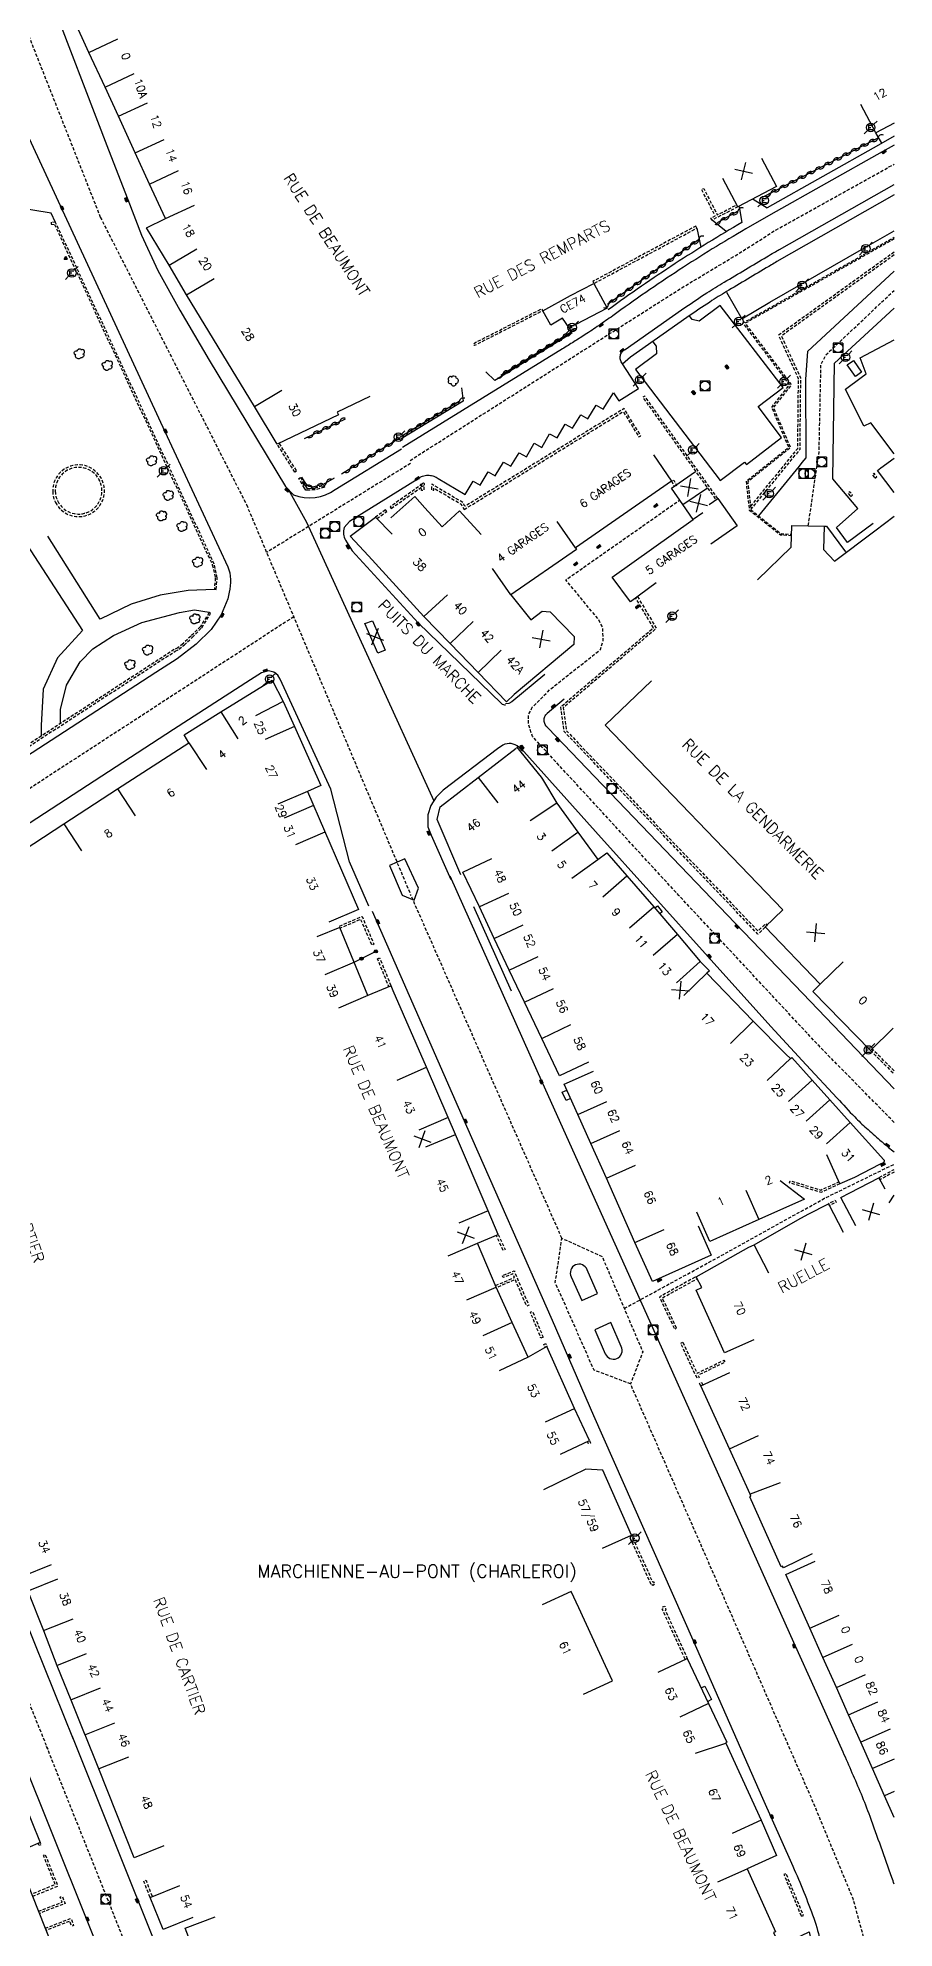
# Model space of a CAD drawing. Header units: millimetres. Extents: x 151000 to 152000, y 121000 to 122001.
# Drawn here: x 151866.2 to 152000, y 121431 to 121726.3 of the extents above; entities that cross this region are included whole.
import ezdxf
from ezdxf.enums import TextEntityAlignment as Align

# ---------------------------------------------------------------- set-up
doc = ezdxf.new("R2010")
doc.units = ezdxf.units.MM
doc.linetypes.add('DASHED', pattern=[0.75, 0.5, -0.25])
doc.layers.get('0').update_dxf_attribs({"linetype": 'CONTINUOUS'})
for name, color, linetype in [('W0001', 6, 'DASHED'), ('W0008', 7, 'CONTINUOUS'), ('W0017', 7, 'CONTINUOUS'), ('W0100', 7, 'CONTINUOUS'), ('W0112', 1, 'DASHED'), ('W0300', 7, 'CONTINUOUS'), ('W0310', 3, 'CONTINUOUS'), ('W0322', 7, 'CONTINUOUS'), ('W0334', 7, 'CONTINUOUS'), ('W0400', 7, 'CONTINUOUS'), ('W0420', 7, 'CONTINUOUS'), ('W0471', 7, 'CONTINUOUS'), ('W0851', 7, 'CONTINUOUS'), ('W0980', 7, 'CONTINUOUS'), ('W0984', 7, 'CONTINUOUS'), ('W0989', 7, 'CONTINUOUS'), ('W0991', 7, 'CONTINUOUS'), ('W1102', 7, 'CONTINUOUS')]:
    doc.layers.add(name, color=color, linetype=linetype)
doc.styles.get("Standard").update_dxf_attribs({"font": 'romans.shx', "width": 0.85})

# ---------------------------------------------------------------- blocks, each defined once
blk = doc.blocks.new('T471')
for p, q in [((-0.333334, 0.333334), (-0.333334, -0.333334)), ((-0.333334, 0.333334), (0.333334, 0.333334)), ((-0.333334, 0), (0, 0)), ((0.500001, 0.500001), (1.000002, 1.000002)), ((-0.500001, -0.500001), (-1.000002, -1.000002)), ((-0.333334, -0.333334), (0.333334, -0.333334))]:
    blk.add_line(p, q)
blk.add_ellipse((0, 0), major_axis=(0.471405, 0.471405), ratio=1, start_param=5.4977871438, end_param=11.780972451)
blk = doc.blocks.new('T400')
for p, q in [((-0.15, 0.3), (0.15, 0.3)), ((-0.15, -0.25), (-0.15, 0.3)), ((-0.15, 0.15), (0.15, 0.15)), ((-0.15, 0), (0.15, 0)), ((0.15, 0.3), (0.15, -0.25)), ((-0.15, -0.15), (0.15, -0.15)), ((-0.15, -0.25), (-0.15, -0.3)), ((-0.15, -0.3), (0.15, -0.3)), ((0.15, -0.3), (0.15, -0.25))]:
    blk.add_line(p, q)
blk = doc.blocks.new('T420')
for p, q in [((0.75, 0.75), (-0.75, 0.75)), ((-0.75, 0.75), (-0.75, -0.75)), ((0.75, 0.75), (0.75, -0.75)), ((0.75, -0.75), (-0.75, -0.75))]:
    blk.add_line(p, q)
blk.add_ellipse((0, 0), major_axis=(-0.53, 0.53), ratio=1, start_param=3.926991, end_param=10.210176)
blk = doc.blocks.new('t310o')
at = {"color": 0, "linetype": 'Continuous'}
for centre, start, end in [((-0.5, 0.38), 216.8699, 323.1304), ((0.5, -0.37), 36.8699, 143.1303)]:
    blk.add_arc(centre, 0.625, start, end, dxfattribs=at)
blk = doc.blocks.new('t991o')
at = {"color": 0, "linetype": 'Continuous'}
for p, q in [((-1, 1), (1, -1)), ((-1, -1), (1, 1))]:
    blk.add_line(p, q, dxfattribs=at)
blk = doc.blocks.new('T851')
for p, q in [((-0.25, -0.15), (0, 0.32)), ((0, 0.32), (0.25, -0.15)), ((-0.25, -0.15), (0.25, -0.15))]:
    blk.add_line(p, q)
for major_axis in [(-0.106, 0.106), (-0.0354, 0.0354), (-0.0236, 0.0236)]:
    blk.add_ellipse((0, 0), major_axis=major_axis, ratio=1, start_param=3.926991, end_param=10.210176)
blk = doc.blocks.new('T300')
for p, q in [((-0.8, 0.51), (-0.86, 0.34)), ((-0.86, 0.34), (-0.86, 0.17)), ((-0.86, 0.17), (-0.74, 0.06)), ((-0.69, 0.63), (-0.8, 0.51)), ((-0.8, -0.06), (-0.74, 0.06)), ((-0.74, 0.06), (-0.69, 0.11)), ((-0.57, 0.69), (-0.69, 0.63)), ((-0.46, 0.69), (-0.57, 0.69)), ((-0.29, 0.63), (-0.46, 0.69)), ((-0.29, 0.63), (-0.17, 0.74)), ((-0.23, 0.57), (-0.29, 0.63)), ((-0.17, 0.74), (-0.06, 0.8)), ((-0.06, 0.8), (0.06, 0.8)), ((0.06, 0.8), (0.23, 0.74)), ((0.23, 0.74), (0.34, 0.63)), ((0.34, 0.63), (0.4, 0.51)), ((0.46, 0.46), (0.34, 0.46)), ((0.4, 0.51), (0.4, 0.46)), ((0.57, 0.4), (0.46, 0.46)), ((0.57, 0.4), (0.69, 0.29)), ((0.69, 0.29), (0.74, 0.17)), ((0.74, 0.06), (0.69, -0.17)), ((0.74, 0.17), (0.74, 0.06)), ((-0.8, -0.17), (-0.8, -0.06)), ((-0.8, -0.23), (-0.8, -0.17)), ((-0.74, -0.34), (-0.8, -0.23)), ((-0.69, -0.4), (-0.74, -0.34)), ((-0.51, -0.46), (-0.69, -0.4)), ((-0.4, -0.46), (-0.51, -0.46)), ((-0.4, -0.46), (-0.34, -0.46)), ((-0.34, -0.46), (-0.34, -0.4)), ((-0.34, -0.51), (-0.34, -0.46)), ((-0.29, -0.63), (-0.34, -0.51)), ((-0.17, -0.74), (-0.29, -0.63)), ((-0.06, -0.8), (-0.17, -0.74)), ((0.06, -0.8), (-0.06, -0.8)), ((0.17, -0.74), (0.06, -0.8)), ((0.23, -0.69), (0.17, -0.74)), ((0.29, -0.46), (0.23, -0.46)), ((0.29, -0.63), (0.23, -0.69)), ((0.46, -0.4), (0.29, -0.46)), ((0.34, -0.51), (0.29, -0.63)), ((0.34, -0.51), (0.34, -0.46)), ((0.57, -0.34), (0.46, -0.4)), ((0.63, -0.29), (0.57, -0.34)), ((0.69, -0.17), (0.63, -0.29))]:
    blk.add_line(p, q)
blk = doc.blocks.new('t322o')
at = {"color": 0, "linetype": 'Continuous'}
for radius in [0.25, 0.15]:
    blk.add_circle((0, 0), radius, dxfattribs=at)

msp = doc.modelspace()

# ---------------------------------------------------------------- linework, layer by layer
at = {"layer": 'W0001'}
for points in [[(151859.02, 121741.3), (151876, 121698.29), (151898.83, 121653.38), (151924.35, 121592.73)], [(151924.47, 121659.82), (151901.98, 121645.9)], [(151906.21, 121635.85), (151828.49, 121585.3), (151810.68, 121573.04), (151798.8, 121564.37), (151618.21, 121443.6), (151597.68, 121430.01), (151549.22, 121389.9), (151541.58, 121383.19), (151533.05, 121374.61), (151520.25, 121361.07), (151386.28, 121220.18), (151367.68, 121200.61), (151365.49, 121198.3), (151308.68, 121138.47), (151295.91, 121124.98), (151290.43, 121118.75), (151285.09, 121112.66), (151270.43, 121093.65), (151260.54, 121079.31), (151251.01, 121064.19), (151243.16, 121050.73), (151236.11, 121038.15), (151235.72, 121037.2), (151219.74, 121000)], [(151819.78, 121579.31), (151824.68, 121566.54), (151830.12, 121552.9), (151841.79, 121523.81), (151861.75, 121473.92), (151867.79, 121458.94)]]:
    msp.add_lwpolyline(points, dxfattribs=at)
at = {"layer": 'W0001', "flags": 128}
for points in [[(151924.38, 121660.28), (151966.85, 121687.26), (151975.58, 121692.51), (151981.56, 121696.31), (151999.19, 121706.12), (152000, 121706.57)], [(151986.58, 121650.06), (151988.27, 121661.59), (151988.56, 121675.19), (151989.31, 121676.76), (152000, 121686.84)], [(152000, 121556.86), (151988.26, 121568.8), (151966.38, 121592.31), (151943.5, 121617.16), (151942.89, 121619.07), (151942.91, 121620.57), (151943.47, 121621.72), (151946.25, 121624.48), (151954.12, 121630.75), (151954.55, 121632.13), (151954.49, 121634.16), (151953.85, 121635.39), (151948.71, 121641.62), (151966.49, 121654.08)], [(151948.1, 121538.75), (151924.46, 121592.49)], [(151957.84, 121527.79), (151972.9, 121536), (151989.12, 121545.01), (152000, 121550.34)], [(151970.9, 121304.1), (151985.62, 121331.41), (151989.9, 121339.64), (151994.21, 121351.59), (151997.04, 121362.53), (151998.99, 121375.22), (151999.99, 121392.5), (151999.33, 121409.65), (151997.31, 121421.95), (151993.59, 121435.57), (151987.21, 121450.98), (151970.37, 121489.61), (151958.82, 121516), (151953.12, 121518.16), (151947.07, 121531.85), (151948.1, 121538.75), (151954.37, 121535.92), (151960.73, 121521.01), (151958.82, 121516)], [(151867.56, 121459.41), (151893.6, 121394.27), (151915.34, 121339.87), (151923.28, 121323.08), (151928.97, 121312.13), (151951.05, 121268.65)]]:
    msp.add_lwpolyline(points, dxfattribs=at)
at = {"layer": 'W0008'}
for points in [[(151865.44, 121742.62), (151865.67, 121740.4), (151866.51, 121737.31), (151867.65, 121733.97), (151877.28, 121708.79), (151880.28, 121701.04), (151882.42, 121695.46), (151885, 121689.94), (151888.4, 121683.77), (151892.99, 121675.93), (151904.95, 121656.23), (151906.18, 121654.92, 0.26328), (151912.7, 121655.72), (151923.06, 121662.1)], [(151852.61, 121739.98), (151853.54, 121735.84), (151854.94, 121731.88), (151856.65, 121728.21), (151886.06, 121664.79), (151895.93, 121643.65), (151896.24, 121642.71, -0.102701), (151895.92, 121638.68), (151894.87, 121636.14), (151893.3, 121633.84), (151890.99, 121631.57), (151888.03, 121629.29), (151884.66, 121627.15), (151829.64, 121591.41), (151823.08, 121587.26, -0.213257), (151819.8, 121588.36), (151807.32, 121607.72), (151806.68, 121608.91, -0.004013), (151806.63, 121609.08, -0.004013)], [(151925.89, 121657.55), (151914.94, 121650.73), (151914.1, 121649.78, 0.233362), (151914.32, 121647.8), (151915.32, 121646.14), (151925.67, 121634.93), (151938.64, 121622.32, 0.151051), (151939.31, 121622.07, 0.151051)], [(151917.95, 121590.66), (151914.9, 121597.58), (151912.01, 121608.93), (151904.07, 121626.08), (151903.72, 121626.74), (151903.12, 121627.21), (151902.25, 121627.41), (151901.17, 121627.11), (151899.46, 121626.02), (151887.46, 121618.24), (151831.24, 121581.69), (151829.99, 121580.86), (151828.49, 121579.61, 0.22834), (151826.74, 121573.3), (151827.6, 121570.84), (151828.65, 121568.09), (151834.08, 121554.49), (151845.75, 121525.4), (151865.71, 121475.51), (151871.75, 121460.53)], [(151941.96, 121614.84), (151941.35, 121615.48, 0.328832), (151938.9, 121615.79), (151938.02, 121615.2), (151929.58, 121608.74), (151928.47, 121607.68), (151927.64, 121606.37), (151927.16, 121604.89), (151927.17, 121603.06), (151927.66, 121601.74), (151930.75, 121594.81)]]:
    msp.add_lwpolyline(points, format="xyb", dxfattribs=at)
at = {"layer": 'W0008', "flags": 128}
for points in [[(152000, 121709.55), (151998.13, 121708.49), (151980.75, 121698.71), (151976.82, 121696.44, 0.006388), (151971.58, 121693.31, 0.006388), (151966.43, 121690.04, 0.006603), (151961.19, 121686.52, 0.006603), (151956.04, 121682.87, -0.005267), (151953.9, 121681.38, -0.005267), (151951.73, 121679.93, -0.004229), (151949.96, 121678.8, -0.004229), (151948.18, 121677.7), (151923.21, 121662.31)], [(151925.79, 121657.59, -0.074077), (151926.55, 121657.89, -0.074077), (151927.36, 121657.96, -0.069722), (151928.11, 121657.8, -0.069722), (151928.79, 121657.44), (151933.01, 121654.93), (151934.22, 121657.05), (151935.33, 121656.39), (151936.58, 121658.52), (151937.7, 121657.87), (151938.99, 121659.99), (151940.13, 121659.37), (151941.43, 121661.47), (151942.56, 121660.86), (151943.79, 121663), (151944.95, 121662.32), (151946.18, 121664.42), (151947.35, 121663.82), (151948.6, 121665.92), (151949.76, 121665.31), (151951.05, 121667.41), (151952.16, 121666.79), (151953.46, 121668.93), (151954.55, 121668.27), (151956.17, 121670.82), (151956.98, 121669.61), (151960.06, 121671.52), (151957.55, 121675.37, -0.120809), (151957.23, 121675.99, -0.120809), (151957.23, 121676.68, -0.104857), (151957.5, 121677.22, -0.104857), (151957.96, 121677.61), (151966.78, 121683.78), (151967.47, 121684.26, -0.0074), (151970.75, 121686.46, -0.00929), (151973.42, 121688.12, -0.000426), (151980.09, 121692.09, -0.00245), (151981.26, 121692.77, -0.006467), (151982.06, 121693.22, -0.374552), (151982.08, 121693.22), (152000, 121703.36)], [(152000, 121562.08), (151985.72, 121576.99), (151975.17, 121587.98), (151945.91, 121618.51, -0.114965), (151945.48, 121619.01, -0.114965), (151945.31, 121619.64, -0.107237), (151945.42, 121620.25, -0.107237), (151945.78, 121620.75)], [(151941.71, 121615.34), (151953.34, 121602.33), (151970.95, 121582.72), (151980.74, 121571.82), (151986.25, 121565.88), (151991.12, 121560.65, 0.011992), (151993.84, 121557.71, 0.018881), (151995.67, 121555.96, 0.00153), (151997.78, 121554.1, 0.002424), (151999.13, 121552.94, 0.02125), (152000, 121552.25)], [(152000, 121437.86, 0.003285), (151999.65, 121438.87, 0.001474), (151996.23, 121448.41, 0.012554), (151994.87, 121451.92, 0.00659), (151992.01, 121458.49), (151987.84, 121467.89), (151984.32, 121475.61), (151961.83, 121525.79), (151945.14, 121562.95), (151930.64, 121595.33)], [(151918.45, 121589.84), (151933.22, 121556.28), (151946.57, 121525.94), (151953.05, 121511.08), (151968.54, 121476.04), (151979.44, 121451.31), (151983.95, 121441.16, -0.016643), (151987.26, 121433.04, -0.035902), (151988.39, 121429.13, -0.00963), (151991.46, 121413.24, -0.025833), (151992.19, 121407.25, -0.013177), (151992.57, 121398.08, -0.014416), (151992.46, 121389.69, -0.014907), (151991.57, 121377.18, -0.022827), (151990.36, 121369.07, -0.011306), (151988.71, 121361.52, -0.015995), (151987.25, 121356.26, -0.006836), (151985.31, 121350.32, -0.011091), (151983.99, 121346.7, -0.007928), (151983.49, 121345.5, -0.001185), (151980.04, 121337.5, -0.015269), (151978.59, 121334.42, -0.008139), (151975.59, 121328.77)], [(151871.56, 121461.09), (151918.35, 121344.2, 0.005773), (151920.3, 121339.54, 0.005773), (151922.35, 121334.93, 0.007462), (151925.16, 121329.04, 0.007462), (151928.14, 121323.23), (151932.98, 121313.79), (151945.86, 121288.59, 0.078361), (151946.73, 121286.99, 0.084195), (151947.98, 121285.84, 0.047257), (151949.3, 121285.15, 0.078389), (151950.17, 121284.94, 0.169312), (151951.21, 121285.22, 0.12441), (151952.16, 121286.29), (151962.15, 121304.47), (151975.59, 121328.78)], [(151863.51, 121458.24), (151873.78, 121432.49), (151903.16, 121359.1), (151905.07, 121354.41), (151910.7, 121340.36, 0.005574), (151912.48, 121336.08, 0.005574), (151914.35, 121331.84, 0.005374), (151916.24, 121327.79, 0.005374), (151918.22, 121323.79), (151920.96, 121318.4), (151943.09, 121275.39, -0.060352), (151943.58, 121273.93, -0.060352), (151943.7, 121272.39, -0.044341), (151943.56, 121271.27, -0.044341), (151943.22, 121270.19)]]:
    msp.add_lwpolyline(points, format="xyb", dxfattribs=at)
for points in [[(152000, 121689.86), (151986.45, 121677.27), (151986.16, 121672.97), (151986.22, 121660.67), (151985.59, 121659.94), (151985.16, 121659.36), (151978.82, 121651.62)], [(151990.98, 121649.79), (151994.32, 121652.76), (151990.41, 121657.41), (151990.69, 121675.46), (152000, 121684.07)], [(151945.43, 121626.81), (151940.27, 121622.55), (151939.83, 121622.31), (151939.31, 121622.26)], [(151945.78, 121620.8), (151948.48, 121623.04)], [(151962.61, 121590.36), (151963.03, 121590.71), (151963.77, 121589.77), (151963.39, 121589.45)], [(151949.45, 121560.61), (151948.78, 121560.3), (151948.14, 121561.59), (151948.87, 121561.92)], [(151969.86, 121468.52), (151970.45, 121468.81), (151971.47, 121466.69), (151970.87, 121466.4)]]:
    msp.add_lwpolyline(points, dxfattribs=at)
at = {"layer": 'W0008'}
msp.add_lwpolyline([(151905.36, 121655.8), (151908.21, 121650.63), (151928.1, 121607.1)], dxfattribs=at)
msp.add_lwpolyline([(151923.17, 121592.38), (151925.02, 121591.59), (151925.69, 121593.46), (151923.59, 121598.06), (151921.15, 121596.99)], close=True, dxfattribs=at)
at = {"layer": 'W0008', "flags": 128}
for points in [[(151949.56, 121532.73), (151951.2, 121529.06), (151953.66, 121530.12), (151952.05, 121533.84, 0.203957), (151951.3, 121534.61, 0.203957), (151950.23, 121534.6, 0.206256), (151949.49, 121533.81, 0.206256)], [(151956.66, 121519.97, 0.20927), (151957.43, 121520.76, 0.20927), (151957.38, 121521.85), (151955.72, 121525.58), (151953.23, 121524.43), (151954.88, 121520.73, 0.197525), (151955.61, 121519.99, 0.197525)]]:
    msp.add_lwpolyline(points, format="xyb", close=True, dxfattribs=at)
at = {"layer": 'W0017'}
for p, q in [((151998.06, 121709.82), (151997.15, 121711.45)), ((151980.14, 121699.7), (151977.99, 121701.06)), ((151969.2, 121696.58), (151969.81, 121693.6)), ((151973.75, 121696.02), (151971.55, 121697.8)), ((151957.55, 121675.37), (151958.82, 121676.45)), ((151940.24, 121577.34), (151934.32, 121590.54))]:
    msp.add_line(p, q, dxfattribs=at)
at = {"layer": 'W0017', "flags": 128}
for points in [[(152000, 121710.94), (151997.53, 121709.54), (151980.16, 121699.76)], [(151973.81, 121686.58), (151976.23, 121682.4), (151980.57, 121685.01), (151995.27, 121693.45), (152000, 121696.14)], [(151962.29, 121678.83), (151962.84, 121678.12), (151962.88, 121676.92), (151959.62, 121674.5), (151972.8, 121657.12), (151976.61, 121660.01), (151976.92, 121659.62), (151982.42, 121663.84), (151978.76, 121668.72), (151982.66, 121671.65), (151972.84, 121684.5), (151969.52, 121682.02), (151968.43, 121682.31), (151968.02, 121682.85)], [(151949.23, 121680.98), (151949.65, 121680.17), (151937.6, 121672.74), (151936.23, 121674.11)], [(151932.4, 121671.62), (151932.7, 121669.55), (151923.01, 121663.63)], [(151989.06, 121650), (151989.43, 121650.01), (151992.38, 121645.99)], [(151996.74, 121650.42), (151992.71, 121647.45), (151990.98, 121649.79)]]:
    msp.add_lwpolyline(points, dxfattribs=at)
for points in [[(152000, 121701.76), (151981.67, 121691.33, 0.001777), (151980.83, 121690.84, 0.000426), (151974.16, 121686.87, 0.00929), (151971.54, 121685.24, 0.0074), (151968.29, 121683.07), (151967.6, 121682.59), (151958.79, 121676.42)], [(151975.79, 121699.87), (151976.23, 121697.46, 0.006388), (151970.97, 121694.31, 0.006388), (151965.79, 121691.02, 0.006603), (151960.52, 121687.49, 0.006603), (151955.35, 121683.82)]]:
    msp.add_lwpolyline(points, format="xyb", dxfattribs=at)
msp.add_lwpolyline([(151993.62, 121675.87), (151994.91, 121674.06), (151993.94, 121673.37), (151992.65, 121675.19)], close=True, dxfattribs=at)
at = {"layer": 'W0100'}
for p, q in [((151947.33, 121606.72), (151950.58, 121602.22)), ((151930.34, 121536.03), (151934.94, 121537.99))]:
    msp.add_line(p, q, dxfattribs=at)
for points in [[(151918.11, 121670.27), (151913.02, 121667.82), (151913.21, 121667.41), (151903.64, 121662.81), (151900.07, 121668.68), (151889.49, 121686.14), (151886.76, 121690.78), (151883.21, 121696.64), (151886.19, 121698.08), (151883.69, 121703.46), (151881.45, 121708.32), (151878.83, 121714.07), (151876.75, 121718.58), (151874.19, 121724.02), (151871.8, 121729.27), (151869.54, 121735.03), (151867.4, 121742.63), (151874.88, 121745.38), (151874.81, 121745.57), (151877.87, 121746.83)], [(151940.62, 121623.72), (151939.45, 121622.59), (151935.01, 121627.16), (151930.65, 121631.66), (151926.53, 121635.91), (151917.88, 121645.38), (151915.03, 121648.46), (151919.01, 121651.42), (151921.57, 121648.75)], [(151919.34, 121630.16), (151917.31, 121634.79), (151918.5, 121635.24), (151920.52, 121630.62), (151919.34, 121630.16)], [(151855.6, 121587.93), (151852.86, 121592.11), (151870.3, 121603.49), (151878.71, 121608.95), (151889.84, 121616.18), (151889.09, 121617.43), (151894.81, 121621.01), (151902.86, 121625.96), (151904.59, 121622.63), (151906.31, 121618.71), (151910.43, 121609.5), (151908.34, 121608.57), (151916.31, 121590.14), (151911.72, 121588.16)], [(151932.34, 121595.52), (151928.62, 121604.17), (151929.1, 121606.14), (151940.97, 121615.32)], [(151861.68, 121504.59), (151857.03, 121502.74), (151858.08, 121500.11), (151859.09, 121497.61), (151861.51, 121491.51), (151863.76, 121485.93), (151868.39, 121487.8)], [(151869.31, 121485.48), (151864.67, 121483.63), (151867.11, 121477.49), (151869.23, 121472.01), (151871.42, 121466.64), (151873.61, 121461.2), (151878.25, 121463.07)]]:
    msp.add_lwpolyline(points, dxfattribs=at)
at = {"layer": 'W0100', "flags": 128}
for points in [[(152000, 121712.97), (151997.15, 121711.45), (151994.8, 121715.86)], [(151979.26, 121707.51), (151981.61, 121703.09), (151975.59, 121699.89), (151973.24, 121704.31)], [(151950.26, 121681.54), (151949.23, 121680.98), (151948.17, 121682.49), (151946.39, 121681.42), (151945.1, 121683.65), (151949.42, 121686.02), (151953.1, 121687.92), (151955.19, 121684.05), (151950.27, 121681.53), (151950.28, 121681.52)], [(152000, 121661.31), (151996.37, 121666.14), (151995.24, 121665.64), (151992.4, 121671.41), (151994.83, 121673.23), (151995.63, 121673.83), (151994.71, 121676.32), (152000, 121679.14)], [(151962.4, 121661.15), (151965.24, 121657.04), (151950.22, 121646.63), (151950.39, 121646.35), (151940.11, 121639.29), (151942.6, 121636.18), (151943.23, 121635.4), (151945.01, 121636.71), (151946.27, 121636.65), (151950.03, 121632.78), (151949.97, 121631.53), (151940.62, 121623.72)], [(152000, 121655.27), (151997.41, 121658.73), (151997.91, 121659.1), (152000, 121660.61)], [(151962.82, 121641.16), (151958.79, 121638.19), (151955.96, 121642.04), (151968.58, 121651.03), (151966.99, 121653.37), (151965.21, 121655.94), (151968.99, 121658.55)], [(151921.4, 121651.29), (151925.11, 121654.64), (151926.71, 121652.87), (151929.39, 121649.9), (151932.11, 121652.4), (151935.49, 121648.72)], [(151971.12, 121653.38), (151972.45, 121654.32), (151975.45, 121650.08), (151971.38, 121647.19)], [(151978.64, 121641.6), (151983.93, 121646.71), (151984.02, 121650.11), (151989.06, 121650), (151988.97, 121646.36), (151990.67, 121644.56), (151996.99, 121649.29), (152000, 121651.56)], [(151988.44, 121578.47), (151979.84, 121587.4), (151982.6, 121590.07), (151954.87, 121618.91), (151962.08, 121625.84)], [(151941.02, 121615.51), (151944.88, 121610.77), (151945.07, 121610.5), (151947.33, 121606.72), (151943.16, 121603.97)], [(151946.53, 121599.29), (151950.58, 121602.22), (151953.69, 121597.95)], [(151952.25, 121566.29), (151947.73, 121564.16), (151944.98, 121569.99), (151942.27, 121575.62), (151939.86, 121580.64), (151937.51, 121585.59), (151935.21, 121590.52), (151932.65, 121595.93), (151937.17, 121598.07)], [(151949.64, 121595.01), (151953.69, 121597.95), (151955.14, 121598.97)], [(151947.88, 121505.04), (151952.41, 121507.17), (151950.06, 121512.15), (151945.77, 121521.87), (151942.83, 121520.16), (151940.32, 121525.61), (151937.85, 121531.14), (151934.94, 121537.99), (151938.15, 121539.37), (151936.59, 121543.06), (151931.46, 121554.99), (151930.35, 121557.61), (151926.94, 121565.47), (151921.72, 121577.42), (151921.41, 121578.19), (151917.8, 121576.71), (151913.44, 121587.31), (151909.84, 121585.83)], [(151999.86, 121571.6), (151996.28, 121568.11), (151987.29, 121577.32), (151988.44, 121578.47), (151992.04, 121581.93)], [(151969.38, 121540.68), (151971.44, 121536.12), (151962.26, 121531.98), (151959.5, 121538.11), (151955.05, 121548.14), (151952.61, 121553.56), (151950.57, 121558.11), (151948.46, 121562.84), (151953.03, 121564.88)], [(151982.18, 121547.77), (151985.99, 121544.86), (151978.86, 121541.68), (151971.2, 121538.28), (151969.17, 121542.85)], [(151994.01, 121540.71), (151991.68, 121545.13), (151993.09, 121545.88), (151997.58, 121548.22), (151998.54, 121546.47)], [(151999.22, 121544.31), (152000, 121545.47)], [(151978.07, 121522.9), (151973.52, 121520.84), (151969.07, 121530.64), (151969.98, 121531.05), (151969.07, 121532.76), (151977.3, 121537.35), (151978.11, 121537.73), (151984.97, 121541.64), (151986.55, 121542.52), (151989.72, 121544.16), (151992.02, 121539.72)], [(151987.2, 121489.47), (151982.72, 121487.25), (151982.57, 121487.55), (151982.37, 121487.43), (151977.43, 121498.39), (151977.61, 121498.47), (151977.51, 121498.8), (151974.27, 121505.88), (151969.78, 121515.69), (151974.33, 121517.77)], [(151954.42, 121490.34), (151958.99, 121492.36), (151954.5, 121502.52), (151951.82, 121502.67), (151949.7, 121501.64), (151945.21, 121499.45)], [(152000, 121448.27), (151998.49, 121451.65), (151996.63, 121455.9), (151994.79, 121460.03), (151992.88, 121464.29), (151990.97, 121468.56), (151988.87, 121473.26), (151986.83, 121477.85), (151983.07, 121486.25), (151987.64, 121488.29)], [(151951.47, 121467.53), (151956, 121469.63), (151954.92, 121471.98), (151950.72, 121481.05), (151949.54, 121483.6), (151945, 121481.5)], [(151963.14, 121470.98), (151967.66, 121473.13), (151971.02, 121466.09), (151973.88, 121460.06), (151973.69, 121459.97), (151973.71, 121459.89), (151979.24, 121447.83), (151981.64, 121442.35), (151977.02, 121440.26), (151981.44, 121430.42), (151981.17, 121430.3), (151982.12, 121428.22), (151986.73, 121430.4), (151989.16, 121418.7), (151989.99, 121414.1), (151990.43, 121409.23), (151990.89, 121404.3), (151990.69, 121397.89), (151990.52, 121391.49), (151990.44, 121383.23), (151990.22, 121374.51), (151987.41, 121364.4), (151984.78, 121355.09), (151979.97, 121356.45)], [(151885.93, 121443.83), (151881.28, 121441.98), (151875.76, 121455.88), (151873.56, 121461.46)], [(151856.76, 121455.64), (151861.41, 121457.47), (151862.73, 121454.1), (151864.02, 121450.84), (151866.62, 121444.35), (151862.77, 121442.71), (151865.42, 121435.98), (151868.3, 121428.74), (151870.58, 121423.05), (151873.4, 121416.03), (151868.76, 121414.16)], [(151890.46, 121432.64), (151885.83, 121430.76), (151883.78, 121435.78), (151888.42, 121437.67)], [(151896.33, 121426.54), (151891.66, 121424.75), (151889.27, 121430.97), (151893.93, 121432.77)]]:
    msp.add_lwpolyline(points, dxfattribs=at)
msp.add_lwpolyline([(151955.14, 121598.98), (151958.25, 121595.39), (151962.46, 121590.53), (151966.17, 121586.2), (151969.72, 121582.02), (151971.13, 121580.54), (151970.74, 121580.18), (151977.99, 121572.7), (151983.09, 121567.53), (151983.8, 121566.82), (151984.01, 121567), (151987.21, 121563.47), (151989.95, 121560.39), (151993.15, 121556.84), (151998.37, 121551.02, -0.133212), (151998.43, 121550.86, -0.133212), (151998.4, 121550.7, -0.073676), (151998.35, 121550.62, -0.073676), (151998.28, 121550.56), (151997.72, 121550.28), (151993.78, 121548.26), (151991.52, 121547.24), (151989.46, 121551.79)], format="xyb", dxfattribs=at)
at = {"layer": 'W0112', "flags": 128}
for points in [[(151975.59, 121699.89), (151972.21, 121698.16), (151971.55, 121697.8), (151971.38, 121698.11), (151972.04, 121698.47), (151969.93, 121702.61), (151970.25, 121702.77), (151972.37, 121698.64), (151975.43, 121700.21)], [(151983.98, 121648.52), (151982.26, 121648.61), (151977.42, 121652.46), (151976.91, 121657.02), (151983.54, 121662.32), (151980.88, 121668.57), (151983.67, 121672.1), (151976.4, 121681.76), (151995.11, 121692.36), (152000, 121695.15)], [(152000, 121694.91), (151995.22, 121692.18), (151976.72, 121681.7), (151983.94, 121672.09), (151981.13, 121668.53), (151983.8, 121662.26), (151977.13, 121656.92), (151977.62, 121652.57), (151982.34, 121648.82), (151983.99, 121648.74)], [(152000, 121692.81), (151981.93, 121679.83), (151985, 121673.09), (151984.89, 121662.11), (151977.56, 121653.15)], [(152000, 121692.38), (151982.37, 121679.71), (151985.36, 121673.17), (151985.24, 121661.98), (151977.61, 121652.66)], [(151972.45, 121654.32), (151961.03, 121670.34), (151960.74, 121670.13), (151972.16, 121654.12)], [(151959.91, 121639.01), (151962.85, 121634.04), (151948.32, 121621.66), (151948.79, 121618.07), (151978.73, 121586.76), (151979.92, 121587.9), (151980.17, 121587.64), (151978.72, 121586.26), (151948.45, 121617.93), (151947.94, 121621.81), (151962.39, 121634.12), (151959.62, 121638.8)], [(151913.35, 121587.53), (151916.88, 121589.04), (151918.74, 121584.69), (151918.42, 121584.55), (151916.69, 121588.57), (151913.49, 121587.2)], [(151996.28, 121568.11), (152000, 121564.41)], [(152000, 121564.91), (151996.54, 121568.36)], [(151991.52, 121547.24), (151988.55, 121545.92), (151988.42, 121545.96), (151983.64, 121547.41), (151983.74, 121547.75), (151988.52, 121546.3), (151991.37, 121547.56)], [(152000, 121549.11), (151997.74, 121547.91), (151997.58, 121548.22), (152000, 121549.51)], [(151938.15, 121539.37), (151939.24, 121536.99), (151938.92, 121536.84), (151937.83, 121539.23)], [(151937.75, 121531.38), (151940.69, 121532.63), (151940.46, 121533.21), (151938.93, 121532.61), (151938.8, 121532.94), (151940.66, 121533.67), (151941.01, 121532.77), (151942.92, 121528.29), (151942.59, 121528.15), (151940.82, 121532.3), (151937.89, 121531.06)], [(151952.41, 121507.17), (151952.56, 121506.75), (151952.23, 121506.63), (151952.08, 121507.02)], [(151967.33, 121472.98), (151963.78, 121480.83), (151963.93, 121480.92), (151963.84, 121481.18), (151964.18, 121481.28), (151964.35, 121480.76), (151964.23, 121480.69), (151967.66, 121473.13)], [(151865.42, 121435.96), (151869.41, 121437.58), (151867.42, 121442.45), (151867.1, 121442.32), (151868.94, 121437.78), (151865.29, 121436.29)], [(151883.78, 121435.78), (151882.8, 121438.34), (151883.14, 121438.47), (151884.11, 121435.92)], [(151866.35, 121433.62), (151870.03, 121435.04), (151869.72, 121435.84), (151870.05, 121435.97), (151870.49, 121434.84), (151866.49, 121433.29)], [(151867.41, 121430.97), (151871.41, 121432.52), (151871.84, 121431.41), (151871.51, 121431.28), (151871.21, 121432.06), (151867.54, 121430.64)]]:
    msp.add_lwpolyline(points, dxfattribs=at)
at = {"layer": 'W0112'}
for points in [[(151894.12, 121640.12), (151894.26, 121641.95), (151893.79, 121644.09), (151869.03, 121697.46), (151868.34, 121697.48), (151868.32, 121697.18), (151868.84, 121697.16), (151893.5, 121643.99), (151893.96, 121641.92), (151893.82, 121640.15)], [(151911, 121656.08), (151909.52, 121655.69), (151908.4, 121655.61), (151908.1, 121655.65), (151907.89, 121655.95), (151907.01, 121657.45), (151907.26, 121657.61), (151908.14, 121656.11), (151908.27, 121655.93), (151908.41, 121655.91), (151909.47, 121655.99), (151910.92, 121656.37)], [(151822.73, 121588.18), (151887.7, 121630.48), (151888.29, 121630.77), (151889.08, 121631.43), (151890.37, 121632.61), (151891.86, 121634.15), (151893.24, 121636.34), (151892.99, 121636.5), (151891.63, 121634.34), (151890.17, 121632.83), (151888.89, 121631.65), (151888.13, 121631.02), (151887.55, 121630.74), (151822.57, 121588.43)]]:
    msp.add_lwpolyline(points, close=True, dxfattribs=at)
at = {"layer": 'W0112', "flags": 128}
for points in [[(151969.03, 121696.9), (151952.94, 121688.24), (151953.1, 121687.92), (151969.2, 121696.58)], [(151944.94, 121683.97), (151945.1, 121683.65), (151934.43, 121678.21), (151934.27, 121678.53)], [(151932.84, 121652.61), (151957.69, 121667.9), (151960.12, 121663.94), (151960.42, 121664.13), (151957.8, 121668.38), (151932.96, 121653.11), (151932.62, 121653.7), (151927.79, 121656.56), (151927.72, 121656.45), (151927.76, 121655.61), (151928.11, 121655.62), (151928.1, 121655.96), (151932.36, 121653.44)], [(151926.2, 121656.22), (151926.05, 121656.55), (151926.47, 121656.79), (151926.57, 121656.65), (151926.53, 121655.58), (151926.18, 121655.59)], [(151965.98, 121656.38), (151965.66, 121656.22), (151965.24, 121657.04), (151965.56, 121657.2)], [(151996.97, 121657.5), (151997.27, 121657.73), (151996.86, 121658.27), (151996.56, 121658.04)], [(151993.19, 121654.62), (151993.5, 121654.86), (151993.08, 121655.39), (151992.77, 121655.15)], [(151919.3, 121582.42), (151919.63, 121582.55), (151921.41, 121578.19), (151921.08, 121578.05)], [(151989.89, 121543.85), (151989.72, 121544.16), (151990.79, 121544.71), (151990.95, 121544.4)], [(151966.01, 121524.71), (151963.79, 121529.44), (151969.23, 121532.44), (151969.07, 121532.76), (151963.33, 121529.59), (151965.69, 121524.56)], [(151945.16, 121523.31), (151944.83, 121523.17), (151943.17, 121527.22), (151943.5, 121527.35)], [(151945.26, 121522.17), (151945.59, 121522.31), (151945.77, 121521.87), (151945.44, 121521.74)], [(151967.01, 121522.52), (151969.23, 121517.68), (151973.41, 121519.71), (151973.57, 121519.39), (151969.39, 121517.37), (151969.55, 121517.02), (151969.23, 121516.87), (151968.91, 121517.53), (151966.69, 121522.38)], [(151969.93, 121516.21), (151970.1, 121515.84), (151969.78, 121515.69), (151969.61, 121516.07)], [(151958.67, 121492.21), (151958.99, 121492.36), (151961.84, 121486), (151962.24, 121485.09), (151962.35, 121485.16), (151962.6, 121484.69), (151962.29, 121484.52), (151962.22, 121484.65), (151962.09, 121484.56), (151961.51, 121485.86)], [(151866.3, 121444.21), (151866.62, 121444.35), (151866.76, 121444.04), (151866.43, 121443.9)], [(151985.5, 121432.85), (151985.83, 121432.98), (151983.11, 121439.49), (151982.78, 121439.36)]]:
    msp.add_lwpolyline(points, close=True, dxfattribs=at)
at = {"layer": 'W0112'}
for points in [[(151903.92, 121662.94), (151906.66, 121658.58), (151906.4, 121658.42), (151903.64, 121662.81)], [(151926.32, 121656.6), (151921.26, 121653.02), (151921.44, 121652.78), (151926.5, 121656.35)], [(151919.21, 121651.2), (151920.73, 121652.29), (151920.55, 121652.54), (151919.01, 121651.42)]]:
    msp.add_lwpolyline(points, dxfattribs=at)
for points in [[(151869, 121653.72, 8.957133), (151868.57, 121655.45, 0.111643)], [(151869.36, 121653.9, 8.957133), (151868.97, 121655.46, 0.111643)]]:
    msp.add_lwpolyline(points, format="xyb", close=True, dxfattribs=at)
at = {"layer": 'W0310'}
msp.add_line((151907.88, 121663.68), (151914.31, 121666.8), dxfattribs=at)
at = {"layer": 'W0310', "flags": 128}
for points in [[(151997.43, 121710.63), (151979.37, 121701.33)], [(151975.6, 121699.2), (151972.36, 121697.38)], [(151969.45, 121694.73), (151955.24, 121684.62)], [(151949.53, 121680.3), (151938.54, 121673.52)], [(151932.06, 121669.47), (151922.82, 121663.91)]]:
    msp.add_lwpolyline(points, dxfattribs=at)
at = {"layer": 'W0310'}
for points in [[(151922.82, 121663.79), (151913.67, 121658.12)], [(151912.54, 121657.49), (151910.79, 121656.54), (151909.17, 121656.1), (151908.58, 121656.23), (151908.17, 121656.55), (151907.5, 121657.68)]]:
    msp.add_lwpolyline(points, dxfattribs=at)
at = {"layer": 'W0334'}
for points in [[(151869.03, 121697.46), (151868.34, 121698.93), (151843.77, 121702.92), (151842.2, 121703.09)], [(151893.82, 121640.09), (151889.73, 121639.98), (151885.33, 121639.23), (151880.81, 121637.8), (151875.97, 121635.47), (151867.79, 121648.47)], [(151820.74, 121618.87), (151864.45, 121647.2), (151873.21, 121633.7), (151869.33, 121629.43), (151867.09, 121624.55), (151866.75, 121618.86), (151866.79, 121617.23)], [(151869.77, 121619.17), (151869.77, 121621.39), (151870.7, 121625.19), (151872.84, 121628.81), (151874.81, 121630.87), (151878.05, 121632.94), (151882.47, 121634.95), (151888.39, 121636.52), (151890.74, 121636.94), (151892.99, 121636.56)]]:
    msp.add_lwpolyline(points, dxfattribs=at)
at = {"layer": 'W1102'}
for p, q in [((151874.19, 121724.02), (151878.72, 121726.14)), ((151876.75, 121718.58), (151881.27, 121720.7)), ((151878.83, 121714.07), (151883.37, 121716.14)), ((151881.45, 121708.32), (151886, 121710.4)), ((151883.69, 121703.46), (151888.23, 121705.56)), ((151886.19, 121698.08), (151890.72, 121700.18)), ((151886.76, 121690.78), (151891.07, 121693.32)), ((151889.49, 121686.14), (151893.8, 121688.68)), ((151900.07, 121668.68), (151904.34, 121671.27)), ((151966.99, 121653.37), (151970.82, 121656)), ((151950.22, 121646.63), (151947.37, 121650.74)), ((151970.09, 121652.07), (151968.58, 121651.03)), ((151940.11, 121639.29), (151937.28, 121643.41)), ((151926.53, 121635.91), (151930.22, 121639.28)), ((151930.65, 121631.66), (151934.23, 121635.14)), ((151935.01, 121627.16), (151938.6, 121630.65)), ((151904.59, 121622.63), (151900.23, 121620.38)), ((151894.81, 121621.01), (151897.47, 121616.78)), ((151906.31, 121618.71), (151901.75, 121616.67)), ((151889.84, 121616.18), (151892.57, 121611.99)), ((151935.03, 121610.73), (151938.09, 121606.77)), ((151878.71, 121608.95), (151881.44, 121604.76)), ((151908.34, 121608.57), (151903.75, 121606.58)), ((151909.3, 121606.36), (151904.71, 121604.38)), ((151870.3, 121603.49), (151873.04, 121599.3)), ((151911.09, 121602.22), (151906.5, 121600.23)), ((151954.47, 121592.12), (151958.25, 121595.39)), ((151939.74, 121592.64), (151935.21, 121590.52)), ((151958.67, 121587.27), (151962.46, 121590.53)), ((151937.51, 121585.59), (151942.03, 121587.72)), ((151966.17, 121586.2), (151962.36, 121582.95)), ((151939.86, 121580.64), (151944.37, 121582.8)), ((151966, 121578.67), (151969.72, 121582.02)), ((151967.15, 121576.7), (151970.74, 121580.18)), ((151942.27, 121575.62), (151946.77, 121577.79)), ((151917.8, 121576.71), (151913.21, 121574.73)), ((151944.98, 121569.99), (151949.5, 121572.14)), ((151977.99, 121572.7), (151974.42, 121569.2)), ((151922.36, 121563.48), (151926.94, 121565.47)), ((151983.8, 121566.82), (151980.16, 121563.39)), ((151983.49, 121560.12), (151987.21, 121563.47)), ((151950.57, 121558.11), (151955.13, 121560.15)), ((151986.23, 121557.05), (151989.95, 121560.39)), ((151930.35, 121557.61), (151925.75, 121555.64)), ((151989.43, 121553.5), (151993.15, 121556.84)), ((151926.86, 121553.03), (151931.46, 121554.99)), ((151952.61, 121553.56), (151957.17, 121555.61)), ((151955.05, 121548.14), (151959.62, 121550.19)), ((151976.82, 121546.25), (151978.86, 121541.68)), ((151936.59, 121543.06), (151931.99, 121541.1)), ((151959.5, 121538.11), (151964.07, 121540.15)), ((151980.41, 121533.3), (151978.11, 121537.73)), ((151933.27, 121529.14), (151937.85, 121531.14)), ((151940.32, 121525.61), (151935.77, 121523.54)), ((151942.83, 121520.16), (151938.29, 121518.07)), ((151945.52, 121510.08), (151950.06, 121512.15)), ((151974.27, 121505.88), (151978.82, 121507.96)), ((151982.19, 121500.57), (151977.51, 121498.8)), ((151867.11, 121477.49), (151871.76, 121479.33)), ((151986.83, 121477.85), (151991.4, 121479.88)), ((151869.23, 121472.01), (151873.86, 121473.9)), ((151993.44, 121475.3), (151988.87, 121473.26)), ((151990.97, 121468.56), (151995.54, 121470.59)), ((151871.42, 121466.64), (151876.05, 121468.53)), ((151971.02, 121466.09), (151966.5, 121463.95)), ((151992.88, 121464.29), (151997.44, 121466.33)), ((151999.35, 121462.07), (151994.79, 121460.03)), ((151968.97, 121458.31), (151973.71, 121459.89)), ((151880.41, 121457.71), (151875.76, 121455.88)), ((152000, 121457.38), (151996.63, 121455.9)), ((152000, 121452.31), (151998.49, 121451.65)), ((151979.24, 121447.83), (151974.68, 121445.78)), ((151972.46, 121438.21), (151977.02, 121440.26))]:
    msp.add_line(p, q, dxfattribs=at)
at = {"layer": 'W1102', "flags": 128}
msp.add_lwpolyline([(151919.04, 121583.58), (151918.53, 121583.32), (151915.68, 121581.87), (151911.08, 121579.9)], dxfattribs=at)

# ---------------------------------------------------------------- block references
at = {"layer": 'W0300', "rotation": 247.0773431829739}
for p in [(151872.68, 121676.89), (151877.05, 121675.08), (151883.98, 121660.18), (151886.57, 121654.77), (151885.53, 121651.57), (151888.73, 121649.91), (151891.16, 121644.35), (151890.73, 121635.48), (151883.36, 121630.6), (151880.59, 121628.32)]:
    msp.add_blockref('T300', p, dxfattribs=at)
at = {"layer": 'W0300'}
msp.add_blockref('T300', (151931.18, 121672.68), dxfattribs=at)
at = {"layer": 'W0310'}
for p, rotation in [((151994.65, 121709.19), 207.2356757674242), ((151996.04, 121709.91), 207.2356757674242), ((151997.43, 121710.63), 207.2356757674242), ((151989.08, 121706.33), 207.2356757674242), ((151990.47, 121707.04), 207.2356757674242), ((151991.86, 121707.76), 207.2356757674242), ((151993.25, 121708.48), 207.2356757674242), ((151983.51, 121703.46), 207.2356757674242), ((151984.9, 121704.18), 207.2356757674242), ((151986.29, 121704.89), 207.2356757674242), ((151987.68, 121705.61), 207.2356757674242), ((151980.72, 121702.03), 207.2356757674242), ((151982.11, 121702.74), 207.2356757674242), ((151972.87, 121697.66), 209.4068625758665), ((151974.23, 121698.43), 209.4068625758665), ((151975.6, 121699.2), 209.4068625758665), ((151969.45, 121694.73), 215.4402664482689), ((151965.62, 121692.01), 215.4402664482689), ((151966.89, 121692.92), 215.4402664482689), ((151968.17, 121693.82), 215.4402664482689), ((151960.51, 121688.38), 215.4402664482689), ((151961.79, 121689.28), 215.4402664482689), ((151963.07, 121690.19), 215.4402664482689), ((151964.34, 121691.1), 215.4402664482689), ((151956.69, 121685.65), 215.4402664482689), ((151957.96, 121686.56), 215.4402664482689), ((151959.24, 121687.47), 215.4402664482689), ((151955.41, 121684.74), 215.4402664482689), ((151948.19, 121679.47), 211.6700221258508), ((151949.53, 121680.3), 211.6700221258508), ((151944.19, 121677.01), 211.6700221258508), ((151945.53, 121677.83), 211.6700221258508), ((151946.86, 121678.65), 211.6700221258508), ((151938.86, 121673.72), 211.6700221258508), ((151940.2, 121674.54), 211.6700221258508), ((151941.53, 121675.36), 211.6700221258508), ((151942.86, 121676.19), 211.6700221258508), ((151929.38, 121667.85), 211.008828247352), ((151930.72, 121668.66), 211.008828247352), ((151932.06, 121669.47), 211.008828247352), ((151910.65, 121665.02), 25.90358155473697), ((151912.03, 121665.7), 25.90358155473697), ((151913.42, 121666.37), 25.90358155473697), ((151925.35, 121665.43), 211.008828247352), ((151926.7, 121666.24), 211.008828247352), ((151928.04, 121667.05), 211.008828247352), ((151909.26, 121664.35), 25.90358155473697), ((151920.34, 121662.26), 211.7803339839589), ((151921.67, 121663.08), 211.7803339839589), ((151924.01, 121664.63), 211.008828247352), ((151915, 121658.95), 211.7803339839589), ((151916.33, 121659.78), 211.7803339839589), ((151917.67, 121660.6), 211.7803339839589), ((151919, 121661.43), 211.7803339839589), ((151908.37, 121656.39), 143.0103288636505), ((151909.85, 121656.28), 194.939675932718), ((151911.31, 121656.82), 208.708753449802)]:
    msp.add_blockref('t310o', p, dxfattribs=dict(at, rotation=rotation))
at = {"layer": 'W0322'}
for p, rotation in [((151916.81, 121582.45), 207.0333096686088), ((151919.04, 121583.58), 207.0333096669648)]:
    msp.add_blockref('t322o', p, dxfattribs=dict(at, rotation=rotation))
at = {"layer": 'W0400'}
for p, rotation in [((151998.4, 121708.47), 308.7582901987036), ((151880.06, 121701), 20.82803416032104), ((151870.02, 121699.72), 23.75810527319065), ((151954.21, 121681.41), 306.6173519170304), ((151957.51, 121677.46), 126.7912305805821), ((151973.89, 121674.86), 219.0330609152585), ((151968.67, 121670.86), 42.3374297338345), ((151886.18, 121664.87), 25.28978471007049), ((151925.52, 121657.45), 120.9235071595402), ((151905.16, 121655.65), 45.31212843313833), ((151962.78, 121653.22), 127.8050212306228), ((151914.67, 121646.79), 31.44549660102671), ((151953.87, 121646.81), 125.7416651118623), ((151950.26, 121644.1), 126.9468727796856), ((151895.05, 121636.09), 155.0670005193944), ((151959.9, 121637.4), 309.8052093142975), ((151925.65, 121634.73), 43.83551222063443), ((151901.81, 121627.46), 105.9232376948913), ((151946.78, 121621.88), 126.6966184861909), ((151941.86, 121615.48), 39.08203986649435), ((151947.43, 121616.67), 40.14273405230093), ((151927.31, 121602.07), 20.12862817439447), ((151919.36, 121588.15), 204.2681234632805), ((151975.41, 121587.47), 42.32564616393426), ((151971.13, 121582.81), 216.7137882232745), ((151944.88, 121563.23), 20.25315743753091), ((151933.04, 121557.08), 23.9687544896511), ((151998.94, 121553.3), 234.9641585196266), ((151998.24, 121550.27), 297.6997888670994), ((151963.34, 121532.19), 297.544311743899), ((151962.84, 121523.16), 19.35995520033255), ((151949.3, 121520.32), 199.7356104217835), ((151968.84, 121475.74), 19.1289590648679), ((151984.38, 121475.04), 195.7673913674712), ((151980.89, 121448.39), 21.29125224193853), ((151881.77, 121435.29), 23.76880009569521), ((151874, 121432.43), 21.71289467963393)]:
    msp.add_blockref('T400', p, dxfattribs=dict(at, rotation=rotation))
at = {"layer": 'W0420'}
for p in [(151956.18, 121680.01), (151991.22, 121677.87), (151970.45, 121671.92), (151988.67, 121660.05), (151985.84, 121658.22), (151986.84, 121658.22), (151912.61, 121649.94), (151916.34, 121650.7), (151911.12, 121648.88), (151916.04, 121637.35), (151945.03, 121615.02), (151955.85, 121608.99), (151971.93, 121585.63), (151962.35, 121524.43), (151876.86, 121435.5)]:
    msp.add_blockref('T420', p, dxfattribs=at)
at = {"layer": 'W0471'}
for p in [(151996.33, 121712.3), (151979.7, 121700.88), (151995.57, 121693.36), (151871.55, 121689.56), (151985.62, 121687.63), (151949.69, 121681.03), (151975.72, 121681.98), (151992.41, 121676.39), (151960.24, 121672.89), (151982.79, 121672.59), (151922.58, 121663.92), (151968.56, 121661.92), (151885.89, 121658.67), (151980.48, 121655.09), (151965.31, 121635.94), (151902.45, 121626.1), (151995.96, 121568.18), (151959.5, 121491.92)]:
    msp.add_blockref('T471', p, dxfattribs=at)
at = {"layer": 'W0851'}
msp.add_blockref('T851', (151870.6, 121691.85), dxfattribs=at)
at = {"layer": 'W0991'}
for p, rotation in [((151976.5, 121705.47), 31.27899136362618), ((151968.01, 121656.05), 35.5145315208011), ((151969.47, 121653.58), 30.90111164479257), ((151918.89, 121632.72), 294.0547413176475), ((151944.86, 121632.37), 304.0449788365168), ((151987.74, 121586.5), 40.39370309942751), ((151966.61, 121577.52), 39.83805308494561), ((151926.28, 121554.26), 24.96014932023364), ((151996.37, 121542.87), 298.7338965166775), ((151933.08, 121539.27), 23.66340711870739), ((151985.8, 121536.62), 298.7338965166775)]:
    msp.add_blockref('t991o', p, dxfattribs=dict(at, rotation=rotation))

# ---------------------------------------------------------------- texts
at = {"layer": 'W0980'}
msp.add_text('MARCHIENNE-AU-PONT (CHARLEROI)', height=2, dxfattribs=at).set_placement((151925.47, 121486.6), align=Align.MIDDLE)
at = {"layer": 'W0984'}
for s, rotation, p in [('0', 288.4546, (151880, 121723.42)), ('10A', 288.4546, (151882.32, 121718.42)), ('12', 288.4546, (151884.69, 121713.27)), ('14', 288.4546, (151887.11, 121707.98)), ('16', 288.4546, (151889.48, 121702.87)), ('18', 299.2095, (151889.76, 121696.22)), ('20', 302.0752, (151892.43, 121691)), ('28', 301.9281, (151899.07, 121679.98)), ('30', 298.4336, (151906.39, 121668.19)), ('6 GARAGES', 34.7103, (151954.88, 121655.95)), ('4 GARAGES', 34.7103, (151941.99, 121647.45)), ('5 GARAGES', 34.7103, (151965.2, 121645.53)), ('38', 312.793, (151925.89, 121644.02)), ('40', 312.793, (151932.23, 121637.21)), ('42', 312.793, (151936.41, 121632.89)), ('42A', 312.793, (151940.82, 121628.36)), ('2', 37.3388, (151898.19, 121619.64)), ('25', 293.2404, (151900.99, 121618.52)), ('4', 37.3388, (151895.02, 121614.38)), ('27', 293.2404, (151902.75, 121611.62)), ('44', 37.3388, (151941.36, 121609.32)), ('6', 37.3388, (151887, 121608.37)), ('29', 293.2404, (151904.23, 121605.48)), ('46', 37.3388, (151934.29, 121603.31)), ('8', 37.3388, (151877.24, 121602.03)), ('31', 293.2404, (151905.6, 121602.31)), ('33', 293.2404, (151909.11, 121594.19)), ('34', 292.3783, (151867.28, 121490.58)), ('38', 292.3783, (151870.54, 121482.41)), ('40', 292.3783, (151872.81, 121476.62)), ('42', 292.3783, (151874.95, 121471.22)), ('44', 292.3783, (151877.15, 121465.8))]:
    msp.add_text(s, height=1.25, rotation=rotation, dxfattribs=at).set_placement(p, align=Align.MIDDLE)
at = {"layer": 'W0989'}
for s, rotation, p in [('RUE DE BEAUMONT', 303.0713, (151911.37, 121695.52)), ('RUE DES REMPARTS', 27.3646, (151945, 121691.76)), ('RUE DE LA GENDARMERIE', 315.1164, (151977.91, 121605.84)), ('RUE DE BEAUMONT', 293.2982, (151919.07, 121558.49)), ('RUE DE CARTIER', 289.9994, (151863.23, 121544.13)), ('RUELLE', 28.0037, (151985.84, 121532.91)), ('RUE DE CARTIER', 289.9994, (151888.37, 121473.52)), ('RUE DE BEAUMONT', 295.4275, (151966.65, 121445.39))]:
    msp.add_text(s, height=1.75, rotation=rotation, dxfattribs=at).set_placement(p, align=Align.MIDDLE)
at = {"layer": 'W0989', "linetype": 'Continuous'}
msp.add_text('PUITS DU MARCHE', height=1.75, rotation=314.4391, dxfattribs=at).set_placement((151919.25, 121637.5))
at = {"layer": 'W0991'}
for s, rotation, p in [('12', 28.0932, (151997.76, 121717.45)), ('CE74', 27.9621, (151949.81, 121684.77)), ('0', 36.7124, (151926.31, 121649.06)), ('3', 305.8691, (151944.9, 121601.54)), ('5', 305.9861, (151948.09, 121597.14)), ('48', 294.2438, (151938.45, 121595.36)), ('7', 310.9888, (151952.92, 121593.91)), ('50', 294.2438, (151940.89, 121590.17)), ('9', 310.9392, (151956.58, 121589.69)), ('52', 294.2438, (151943.05, 121585.24)), ('11', 310.3777, (151960.49, 121585.14)), ('37', 293.5867, (151910.18, 121582.85)), ('54', 294.2438, (151945.41, 121580.07)), ('13', 310.3777, (151964.13, 121580.87)), ('39', 293.5867, (151912.27, 121577.42)), ('56', 294.2438, (151948.13, 121574.98)), ('0', 316.438, (151995.11, 121575.9)), ('17', 314.1089, (151970.78, 121572.96)), ('41', 293.5867, (151919.75, 121569.45)), ('58', 294.2438, (151950.88, 121569.2)), ('23', 314.6282, (151976.99, 121566.6)), ('60', 294.2438, (151953.55, 121562.37)), ('25', 312.1393, (151981.9, 121561.88)), ('43', 293.5867, (151924.2, 121559.26)), ('27', 311.7709, (151984.85, 121558.6)), ('62', 294.2438, (151956.15, 121557.88)), ('29', 312.0311, (151987.84, 121555.27)), ('64', 294.2438, (151958.39, 121552.91)), ('31', 312.0311, (151992.83, 121551.7)), ('45', 293.2968, (151929.43, 121547.05)), ('2', 23.899, (151980.38, 121547.84)), ('66', 294.2438, (151961.85, 121545.15)), ('1', 23.899, (151972.94, 121544.54)), ('68', 294.2438, (151965.35, 121537.11)), ('47', 293.0196, (151931.8, 121532.61)), ('49', 294.0511, (151934.52, 121526.34)), ('70', 294.2788, (151975.85, 121527.8)), ('51', 294.7513, (151937.04, 121520.79)), ('53', 295.186, (151943.66, 121514.95)), ('72', 294.2788, (151976.57, 121512.87)), ('55', 295.186, (151946.71, 121507.53)), ('74', 294.2788, (151980.44, 121504.42)), ('57/59', 293.8627, (151952.17, 121495.42)), ('76', 294.2788, (151984.65, 121494.59)), ('78', 294.0116, (151989.48, 121484.3)), ('0', 294.009, (151992.42, 121477.59)), ('61', 294.8127, (151948.64, 121474.72)), ('0', 294.037, (151994.49, 121472.95)), ('63', 295.3116, (151965.15, 121467.6)), ('82', 294.0116, (151996.49, 121468.46)), ('84', 294.0116, (151998.37, 121464.13)), ('65', 295.3116, (151967.93, 121460.94)), ('46', 291.4389, (151879.68, 121460.35)), ('86', 294.0116, (151998.1, 121459.12)), ('48', 291.6801, (151883.24, 121450.68)), ('67', 294.6266, (151971.93, 121451.77)), ('69', 293.6545, (151975.86, 121443.08)), ('54', 291.057, (151889.44, 121435.15)), ('71', 294.1769, (151974.67, 121433.29))]:
    msp.add_text(s, height=1.25, rotation=rotation, dxfattribs=at).set_placement(p, align=Align.MIDDLE)

doc.saveas('drawing.dxf')
